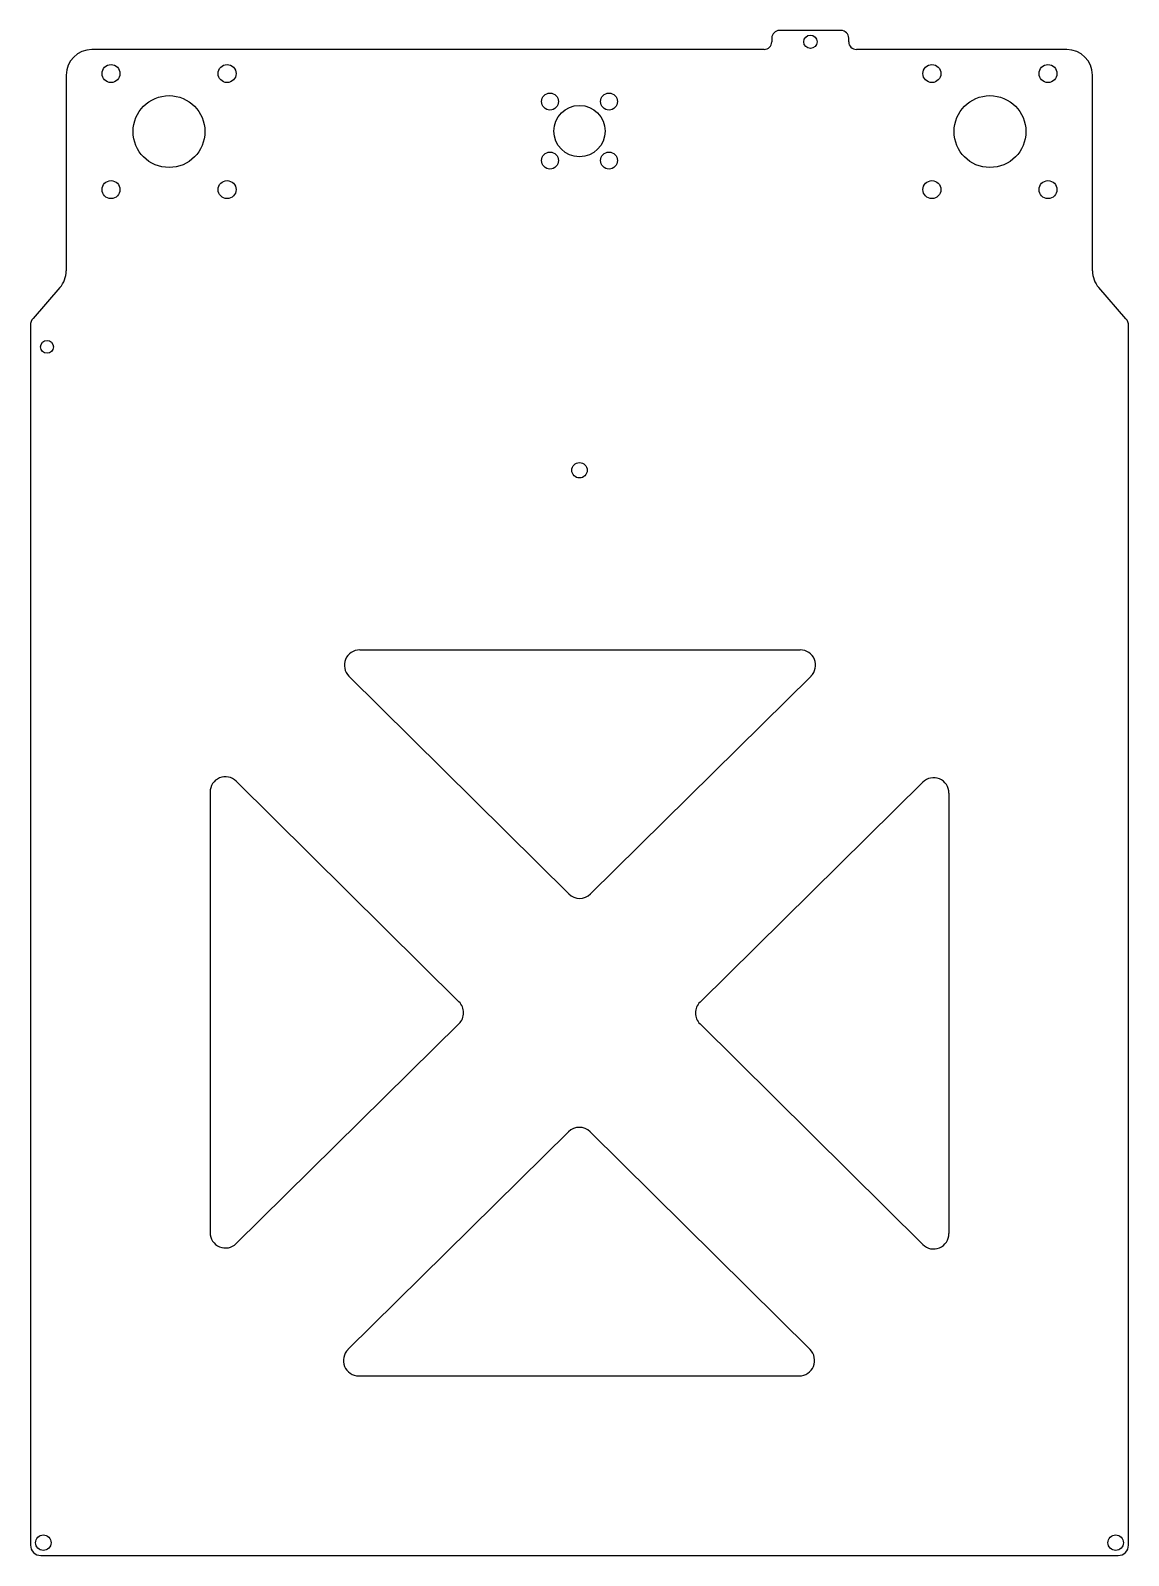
# Model space of a CAD drawing. Extents: x 0 to 214, y 10 to 307.
import ezdxf

# ---------------------------------------------------------------- set-up
doc = ezdxf.new("R2010")
doc.units = 0
doc.layers.get('0').update_dxf_attribs({"linetype": 'CONTINUOUS'})

msp = doc.modelspace()

# ---------------------------------------------------------------- linework, layer by layer
at = {"color": 7}
for p, q in [((157.97, 307.2), (145.97, 307.2)), ((142.97, 303.5), (11.97, 303.5)), ((144.47, 305.7), (144.47, 305)), ((159.47, 305), (159.47, 305.7)), ((201.97, 303.5), (160.97, 303.5)), ((6.97, 298.5), (6.97, 271.3)), ((206.97, 260.38), (206.97, 298.5)), ((6.97, 264.8), (6.97, 260.38)), ((5.74, 257.09), (0.49, 251.09)), ((213.51, 251.02), (208.21, 257.09)), ((0, 249.77), (0, 12)), ((214, 12), (214, 249.7)), ((64.18, 186.5), (150.01, 186.5)), ((62.07, 181.37), (104.91, 138.93)), ((109.13, 138.93), (152.12, 181.36)), ((40.11, 160.9), (83.51, 117.9)), ((173.89, 160.7), (130.49, 117.86)), ((35, 158.76), (35, 72.93)), ((179, 158.57), (179, 72.74)), ((40.11, 70.8), (83.51, 113.64)), ((130.49, 113.6), (173.89, 70.6)), ((104.87, 92.57), (61.88, 50.14)), ((109.09, 92.57), (151.93, 50.13)), ((63.99, 45), (149.82, 45)), ((2, 10), (212, 10))]:
    msp.add_line(p, q, dxfattribs=at)
msp.add_line((6.97, 271.3), (6.97, 264.8))
for centre, radius in [((152, 305), 1.3), ((15.69, 298.81), 1.75), ((38.31, 298.81), 1.75), ((175.69, 298.81), 1.75), ((198.31, 298.81), 1.75), ((27, 287.5), 7), ((101.25, 293.35), 1.65), ((112.75, 293.35), 1.65), ((187, 287.5), 7), ((107, 287.6), 5), ((101.25, 281.85), 1.65), ((112.75, 281.85), 1.65), ((15.69, 276.19), 1.75), ((38.31, 276.19), 1.75), ((175.69, 276.19), 1.75), ((198.31, 276.19), 1.75), ((3.22, 245.55), 1.25), ((107, 221.5), 1.5), ((2.5, 12.5), 1.5), ((211.5, 12.5), 1.5)]:
    msp.add_circle(centre, radius, dxfattribs=at)
for centre, radius, start, end in [((145.97, 305.7), 1.5, 90, 180), ((157.97, 305.7), 1.5, 0, 90), ((11.97, 298.5), 5, 90, 180), ((142.97, 305), 1.5, 270, 0), ((160.97, 305), 1.5, 180, 270), ((201.97, 298.5), 5, 0, 90), ((1.97, 260.38), 5, 318.8595, 0), ((211.97, 260.38), 5, 180, 221.1405), ((2, 249.77), 2, 138.8595, 180), ((212, 249.7), 2, 0, 41.1405), ((64.18, 183.5), 3, 90, 225.2708), ((150.01, 183.5), 3, 314.6272, 90), ((38, 158.76), 3, 45.2708, 180), ((176, 158.57), 3, 0, 134.6272), ((107.02, 141.06), 3, 225.2708, 314.6272), ((81.4, 115.77), 3, 314.6272, 45.2708), ((132.6, 115.73), 3, 134.6272, 225.2708), ((106.98, 90.44), 3, 45.2708, 134.6272), ((38, 72.93), 3, 180, 314.6272), ((176, 72.74), 3, 225.2708, 360), ((63.99, 48), 3, 134.6272, 270), ((149.82, 48), 3, 270, 45.2708), ((2, 12), 2, 180, 270), ((212, 12), 2, 270, 0)]:
    msp.add_arc(centre, radius, start, end, dxfattribs=at)

doc.saveas('drawing.dxf')
